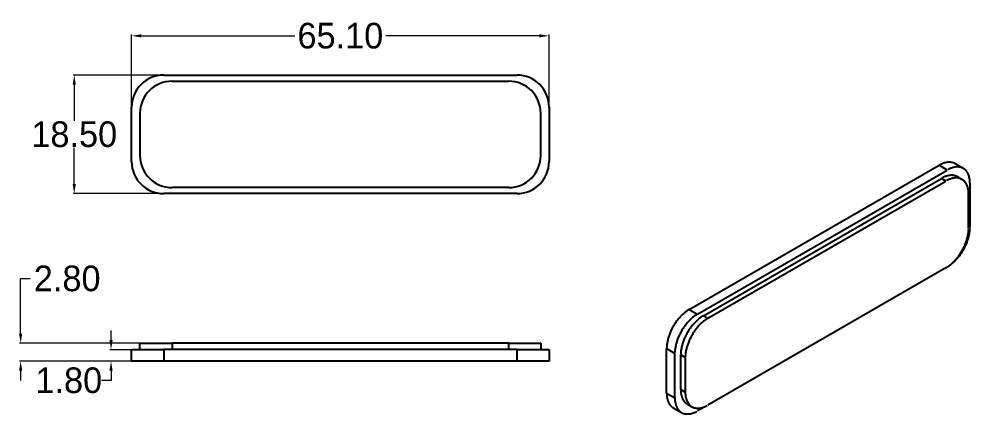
# Model space of a CAD drawing. Extents: x 129 to 859, y 362 to 693.
# Drawn here: x 128.9 to 277.2, y 613.9 to 675.5 of the extents above; entities that cross this region are included whole.
import ezdxf

# ---------------------------------------------------------------- set-up
doc = ezdxf.new("R2010")
doc.units = 0
doc.header["$MEASUREMENT"] = 0
doc.layers.add('14', color=7, linetype='Continuous')
doc.dimstyles.get("Standard").update_dxf_attribs({"dimtxt": 0.18, "dimasz": 0.18, "dimexe": 0.18, "dimexo": 0.0625, "dimgap": 0.09, "dimtad": 0, "dimtih": 1, "dimtoh": 1, "dimdec": 4, "dimzin": 0, "dimdsep": 46, "dimtxsty": 'Standard', "dimcen": 0.09, "dimadec": 0, "dimazin": 0, "dimtfac": 1, "dimtdec": 4, "dimtofl": 0, "dimtmove": 0, "dimatfit": 3, "dimfxl": 0, "dimtolj": 1, "dimtzin": 0, "dimarcsym": 0})

# ---------------------------------------------------------------- blocks, each defined once
blk = doc.blocks.new('*D30')
at = {"color": 0, "linetype": 'Continuous', "lineweight": 0}
for p, q in [((146.49, 661.85), (146.49, 673.1)), ((147.99, 672.92), (171.95, 672.92)), ((210.09, 672.92), (186.13, 672.92)), ((211.59, 657.6), (211.59, 673.1))]:
    blk.add_line(p, q, dxfattribs=at)
for points in [[(147.99, 673.17), (147.99, 672.67), (146.49, 672.92)], [(210.09, 673.17), (210.09, 672.67), (211.59, 672.92)]]:
    blk.add_solid(points, dxfattribs=at)
at = {"layer": 'Defpoints', "color": 0, "linetype": 'Continuous', "lineweight": 0}
for p in [(211.59, 672.92), (146.49, 661.79), (211.59, 657.54)]:
    blk.add_point(p, dxfattribs=at)
at = {"color": 0, "linetype": 'Continuous', "lineweight": 0, "insert": (179.04, 672.92), "char_height": 4, "attachment_point": 5}
blk.add_mtext('\\A1;65.10', dxfattribs=at)
blk = doc.blocks.new('*D31')
at = {"color": 0, "linetype": 'Continuous', "lineweight": 0}
for p, q in [((151.43, 666.79), (137.36, 666.79)), ((137.54, 665.29), (137.54, 659.63)), ((137.54, 649.79), (137.54, 655.45)), ((151.43, 648.29), (137.36, 648.29))]:
    blk.add_line(p, q, dxfattribs=at)
for points in [[(137.29, 665.29), (137.79, 665.29), (137.54, 666.79)], [(137.29, 649.79), (137.79, 649.79), (137.54, 648.29)]]:
    blk.add_solid(points, dxfattribs=at)
at = {"layer": 'Defpoints', "color": 0, "linetype": 'Continuous', "lineweight": 0}
for p in [(151.49, 666.79), (137.54, 648.29), (151.49, 648.29)]:
    blk.add_point(p, dxfattribs=at)
at = {"color": 0, "linetype": 'Continuous', "lineweight": 0, "insert": (137.54, 657.54), "char_height": 4, "attachment_point": 5}
blk.add_mtext('\\A1;18.50', dxfattribs=at)
blk = doc.blocks.new('*D32')
at = {"color": 0, "linetype": 'Continuous', "lineweight": 0}
for p, q in [((143.28, 625.43), (143.28, 626.93)), ((146.43, 623.93), (143.1, 623.93)), ((146.43, 622.13), (143.1, 622.13)), ((143.28, 620.63), (143.28, 619.13)), ((143.28, 619.13), (141.78, 619.13))]:
    blk.add_line(p, q, dxfattribs=at)
for points in [[(143.03, 625.43), (143.53, 625.43), (143.28, 623.93)], [(143.03, 620.63), (143.53, 620.63), (143.28, 622.13)]]:
    blk.add_solid(points, dxfattribs=at)
at = {"layer": 'Defpoints', "color": 0, "linetype": 'Continuous', "lineweight": 0}
for p in [(143.28, 623.93), (146.49, 623.93), (146.49, 622.13)]:
    blk.add_point(p, dxfattribs=at)
at = {"color": 0, "linetype": 'Continuous', "lineweight": 0, "insert": (136.69, 619.13), "char_height": 4, "attachment_point": 5}
blk.add_mtext('\\A1;1.80', dxfattribs=at)
blk = doc.blocks.new('*D33')
at = {"color": 0, "linetype": 'Continuous', "lineweight": 0}
for p, q in [((129.18, 626.43), (129.18, 635.03)), ((129.18, 635.03), (130.68, 635.03)), ((178.98, 624.93), (129, 624.93)), ((178.98, 622.13), (129, 622.13)), ((129.18, 620.63), (129.18, 619.13))]:
    blk.add_line(p, q, dxfattribs=at)
for points in [[(128.93, 626.43), (129.43, 626.43), (129.18, 624.93)], [(128.93, 620.63), (129.43, 620.63), (129.18, 622.13)]]:
    blk.add_solid(points, dxfattribs=at)
at = {"layer": 'Defpoints', "color": 0, "linetype": 'Continuous', "lineweight": 0}
for p in [(179.04, 624.93), (129.18, 622.13), (179.04, 622.13)]:
    blk.add_point(p, dxfattribs=at)
at = {"color": 0, "linetype": 'Continuous', "lineweight": 0, "insert": (136.44, 635.03), "char_height": 4, "attachment_point": 5}
blk.add_mtext('\\A1;2.80', dxfattribs=at)

msp = doc.modelspace()

# ---------------------------------------------------------------- linework, layer by layer
at = {"layer": '14', "color": 252, "linetype": 'Continuous'}
for p, q in [((151.493, 666.788), (206.593, 666.788)), ((152.793, 665.838), (205.293, 665.838)), ((146.493, 653.288), (146.493, 661.788)), ((211.593, 661.788), (211.593, 653.288)), ((147.793, 660.838), (147.793, 654.238)), ((210.293, 654.238), (210.293, 660.838)), ((233.465, 630.214), (272.427, 652.708)), ((273.699, 651.973), (272.427, 652.708)), ((276.199, 652.221), (274.927, 652.956)), ((234.738, 629.479), (273.699, 651.973)), ((235.657, 629.234), (272.78, 650.667)), ((236.364, 628.826), (273.487, 650.259)), ((273.487, 650.259), (272.78, 650.667)), ((275.987, 650.506), (275.28, 650.914)), ((277.235, 649.932), (277.235, 642.992)), ((206.593, 648.288), (151.493, 648.288)), ((205.293, 649.238), (152.793, 649.238)), ((277.023, 642.828), (277.023, 648.217)), ((273.487, 636.705), (236.364, 615.272)), ((233.465, 630.214), (234.738, 629.479)), ((235.657, 629.234), (236.364, 628.826)), ((147.793, 623.934), (147.793, 624.934)), ((147.793, 624.934), (152.793, 624.934)), ((152.793, 624.934), (152.793, 623.934)), ((205.293, 624.934), (152.793, 624.934)), ((205.293, 623.934), (205.293, 624.934)), ((205.293, 624.934), (210.293, 624.934)), ((210.293, 624.934), (210.293, 623.934)), ((146.493, 622.134), (146.493, 623.934)), ((146.493, 623.934), (151.493, 623.934)), ((151.493, 623.934), (151.493, 622.134)), ((206.593, 623.934), (151.493, 623.934)), ((206.593, 622.134), (206.593, 623.934)), ((206.593, 623.934), (211.593, 623.934)), ((211.593, 623.934), (211.593, 622.134)), ((231.202, 623.355), (229.929, 624.09)), ((229.929, 617.15), (229.929, 624.09)), ((231.202, 616.415), (231.202, 623.355)), ((232.829, 622.702), (232.122, 623.11)), ((232.122, 617.721), (232.122, 623.11)), ((151.493, 622.134), (146.493, 622.134)), ((206.593, 622.134), (151.493, 622.134)), ((211.593, 622.134), (206.593, 622.134)), ((232.829, 622.702), (232.829, 617.313)), ((229.929, 617.15), (231.202, 616.415)), ((232.122, 617.721), (232.829, 617.313)), ((230.965, 614.861), (232.238, 614.126)), ((233.157, 615.432), (233.864, 615.024)), ((235.866, 615.025), (234.738, 614.374))]:
    msp.add_line(p, q, dxfattribs=at)
for points in [[(274.927, 652.956, 0), (274.887, 652.978, 0), (274.847, 652.999, 0), (274.806, 653.019, 0), (274.765, 653.038, 0), (274.723, 653.056, 0), (274.68, 653.072, 0), (274.637, 653.088, 0), (274.594, 653.102, 0), (274.549, 653.116, 0), (274.505, 653.128, 0), (274.46, 653.139, 0), (274.414, 653.149, 0), (274.368, 653.158, 0), (274.321, 653.166, 0), (274.274, 653.173, 0), (274.226, 653.179, 0), (274.178, 653.183, 0), (274.13, 653.186, 0), (274.081, 653.189, 0), (274.032, 653.19, 0), (273.982, 653.19, 0), (273.932, 653.189, 0), (273.882, 653.186, 0), (273.831, 653.183, 0), (273.78, 653.178, 0), (273.728, 653.173, 0), (273.676, 653.166, 0), (273.624, 653.158, 0), (273.572, 653.149, 0), (273.519, 653.139, 0), (273.466, 653.128, 0), (273.413, 653.115, 0), (273.36, 653.102, 0), (273.306, 653.087, 0), (273.252, 653.072, 0), (273.198, 653.055, 0), (273.144, 653.037, 0), (273.089, 653.018, 0), (273.034, 652.998, 0), (272.98, 652.977, 0), (272.925, 652.955, 0), (272.87, 652.932, 0), (272.815, 652.907, 0), (272.759, 652.882, 0), (272.704, 652.856, 0), (272.649, 652.828, 0), (272.593, 652.8, 0), (272.538, 652.77, 0), (272.482, 652.74, 0)], [(275.28, 650.914, 0), (275.241, 650.937, 0), (275.2, 650.958, 0), (275.16, 650.978, 0), (275.118, 650.997, 0), (275.076, 651.014, 0), (275.034, 651.031, 0), (274.991, 651.047, 0), (274.947, 651.061, 0), (274.903, 651.075, 0), (274.858, 651.087, 0), (274.813, 651.098, 0), (274.767, 651.108, 0), (274.721, 651.117, 0), (274.675, 651.125, 0), (274.627, 651.132, 0), (274.58, 651.137, 0), (274.532, 651.142, 0), (274.483, 651.145, 0), (274.435, 651.147, 0), (274.385, 651.149, 0), (274.336, 651.149, 0), (274.286, 651.147, 0), (274.235, 651.145, 0), (274.184, 651.142, 0), (274.133, 651.137, 0), (274.082, 651.132, 0), (274.03, 651.125, 0), (273.978, 651.117, 0), (273.925, 651.108, 0), (273.873, 651.098, 0), (273.82, 651.087, 0), (273.767, 651.074, 0), (273.713, 651.061, 0), (273.659, 651.046, 0), (273.606, 651.031, 0), (273.551, 651.014, 0), (273.497, 650.996, 0), (273.443, 650.977, 0), (273.388, 650.957, 0), (273.333, 650.936, 0), (273.278, 650.914, 0), (273.223, 650.89, 0), (273.168, 650.866, 0), (273.113, 650.841, 0), (273.058, 650.814, 0), (273.002, 650.787, 0), (272.947, 650.758, 0), (272.891, 650.729, 0), (272.836, 650.698, 0)], [(277.235, 649.932, 0), (277.233, 650.059, 0), (277.228, 650.184, 0), (277.219, 650.307, 0), (277.207, 650.428, 0), (277.191, 650.545, 0), (277.172, 650.661, 0), (277.15, 650.773, 0), (277.124, 650.883, 0), (277.095, 650.99, 0), (277.062, 651.094, 0), (277.026, 651.194, 0), (276.987, 651.291, 0), (276.944, 651.385, 0), (276.898, 651.476, 0), (276.85, 651.563, 0), (276.798, 651.646, 0), (276.743, 651.726, 0), (276.685, 651.802, 0), (276.624, 651.874, 0), (276.56, 651.942, 0), (276.493, 652.006, 0), (276.424, 652.066, 0), (276.351, 652.122, 0), (276.277, 652.173, 0), (276.199, 652.221, 0), (276.12, 652.264, 0), (276.037, 652.303, 0), (275.953, 652.337, 0), (275.866, 652.368, 0), (275.778, 652.393, 0), (275.687, 652.415, 0), (275.594, 652.431, 0), (275.499, 652.444, 0), (275.403, 652.452, 0), (275.304, 652.455, 0), (275.205, 652.454, 0), (275.104, 652.448, 0), (275.001, 652.438, 0), (274.897, 652.423, 0), (274.792, 652.404, 0), (274.686, 652.381, 0), (274.579, 652.353, 0), (274.471, 652.32, 0), (274.362, 652.283, 0), (274.252, 652.242, 0), (274.143, 652.197, 0), (274.032, 652.147, 0), (273.921, 652.093, 0), (273.81, 652.035, 0)], [(277.023, 648.217, 0), (277.021, 648.345, 0), (277.016, 648.47, 0), (277.007, 648.592, 0), (276.995, 648.713, 0), (276.979, 648.831, 0), (276.96, 648.946, 0), (276.938, 649.059, 0), (276.912, 649.168, 0), (276.882, 649.275, 0), (276.85, 649.379, 0), (276.814, 649.48, 0), (276.775, 649.577, 0), (276.732, 649.671, 0), (276.686, 649.761, 0), (276.637, 649.848, 0), (276.585, 649.932, 0), (276.53, 650.011, 0), (276.472, 650.087, 0), (276.411, 650.159, 0), (276.348, 650.227, 0), (276.281, 650.291, 0), (276.211, 650.351, 0), (276.139, 650.407, 0), (276.065, 650.459, 0), (275.987, 650.506, 0), (275.908, 650.549, 0), (275.825, 650.588, 0), (275.741, 650.623, 0), (275.654, 650.653, 0), (275.565, 650.679, 0), (275.475, 650.7, 0), (275.382, 650.717, 0), (275.287, 650.729, 0), (275.191, 650.737, 0), (275.092, 650.74, 0), (274.993, 650.739, 0), (274.891, 650.733, 0), (274.789, 650.723, 0), (274.685, 650.709, 0), (274.58, 650.69, 0), (274.474, 650.666, 0), (274.367, 650.638, 0), (274.259, 650.606, 0), (274.15, 650.569, 0), (274.04, 650.528, 0), (273.93, 650.482, 0), (273.82, 650.433, 0), (273.709, 650.379, 0), (273.598, 650.321, 0)], [(273.487, 636.705, 0), (273.598, 636.771, 0), (273.709, 636.841, 0), (273.82, 636.915, 0), (273.93, 636.993, 0), (274.04, 637.074, 0), (274.15, 637.16, 0), (274.259, 637.248, 0), (274.367, 637.341, 0), (274.474, 637.436, 0), (274.58, 637.535, 0), (274.685, 637.638, 0), (274.789, 637.743, 0), (274.891, 637.851, 0), (274.993, 637.962, 0), (275.092, 638.076, 0), (275.191, 638.193, 0), (275.287, 638.312, 0), (275.382, 638.434, 0), (275.475, 638.558, 0), (275.565, 638.684, 0), (275.654, 638.813, 0), (275.741, 638.943, 0), (275.825, 639.075, 0), (275.908, 639.209, 0), (275.987, 639.344, 0), (276.065, 639.481, 0), (276.139, 639.619, 0), (276.211, 639.758, 0), (276.281, 639.898, 0), (276.348, 640.039, 0), (276.411, 640.181, 0), (276.472, 640.323, 0), (276.53, 640.466, 0), (276.585, 640.609, 0), (276.637, 640.753, 0), (276.686, 640.896, 0), (276.732, 641.039, 0), (276.775, 641.182, 0), (276.814, 641.325, 0), (276.85, 641.467, 0), (276.882, 641.608, 0), (276.912, 641.749, 0), (276.938, 641.889, 0), (276.96, 642.027, 0), (276.979, 642.165, 0), (276.995, 642.301, 0), (277.007, 642.435, 0), (277.016, 642.568, 0), (277.021, 642.699, 0)], [(274.174, 637.179, 0), (274.275, 637.255, 0), (274.375, 637.333, 0), (274.474, 637.415, 0), (274.573, 637.499, 0), (274.671, 637.586, 0), (274.768, 637.676, 0), (274.864, 637.769, 0), (274.96, 637.864, 0), (275.054, 637.962, 0), (275.147, 638.062, 0), (275.239, 638.165, 0), (275.33, 638.27, 0), (275.42, 638.377, 0), (275.508, 638.486, 0), (275.594, 638.598, 0), (275.679, 638.711, 0), (275.762, 638.826, 0), (275.844, 638.943, 0), (275.924, 639.061, 0), (276.002, 639.182, 0), (276.078, 639.303, 0), (276.152, 639.426, 0), (276.224, 639.55, 0), (276.294, 639.676, 0), (276.362, 639.802, 0), (276.428, 639.929, 0), (276.491, 640.057, 0), (276.552, 640.186, 0), (276.611, 640.316, 0), (276.668, 640.446, 0), (276.721, 640.576, 0), (276.773, 640.707, 0), (276.822, 640.838, 0), (276.868, 640.969, 0), (276.912, 641.1, 0), (276.953, 641.231, 0), (276.991, 641.362, 0), (277.027, 641.492, 0), (277.06, 641.622, 0), (277.09, 641.752, 0), (277.117, 641.88, 0), (277.142, 642.008, 0), (277.164, 642.135, 0), (277.183, 642.261, 0), (277.199, 642.386, 0), (277.212, 642.51, 0), (277.222, 642.633, 0), (277.229, 642.754, 0), (277.233, 642.874, 0)], [(233.465, 630.214, 0), (233.354, 630.147, 0), (233.243, 630.077, 0), (233.132, 630.003, 0), (233.022, 629.926, 0), (232.912, 629.844, 0), (232.803, 629.759, 0), (232.694, 629.67, 0), (232.586, 629.578, 0), (232.479, 629.482, 0), (232.372, 629.383, 0), (232.267, 629.281, 0), (232.164, 629.175, 0), (232.061, 629.067, 0), (231.96, 628.956, 0), (231.86, 628.842, 0), (231.762, 628.725, 0), (231.665, 628.606, 0), (231.571, 628.484, 0), (231.478, 628.36, 0), (231.387, 628.234, 0), (231.298, 628.106, 0), (231.211, 627.976, 0), (231.127, 627.844, 0), (231.045, 627.71, 0), (230.965, 627.574, 0), (230.888, 627.438, 0), (230.813, 627.3, 0), (230.741, 627.161, 0), (230.671, 627.02, 0), (230.605, 626.879, 0), (230.541, 626.738, 0), (230.48, 626.595, 0), (230.422, 626.452, 0), (230.367, 626.309, 0), (230.315, 626.166, 0), (230.266, 626.022, 0), (230.22, 625.879, 0), (230.178, 625.736, 0), (230.139, 625.593, 0), (230.103, 625.451, 0), (230.07, 625.31, 0), (230.041, 625.169, 0), (230.015, 625.03, 0), (229.992, 624.891, 0), (229.973, 624.754, 0), (229.957, 624.618, 0), (229.945, 624.483, 0), (229.936, 624.35, 0), (229.931, 624.219, 0)], [(234.738, 629.479, 0), (234.627, 629.413, 0), (234.516, 629.343, 0), (234.405, 629.269, 0), (234.295, 629.191, 0), (234.185, 629.109, 0), (234.075, 629.024, 0), (233.967, 628.935, 0), (233.859, 628.843, 0), (233.751, 628.747, 0), (233.645, 628.648, 0), (233.54, 628.546, 0), (233.436, 628.441, 0), (233.334, 628.332, 0), (233.232, 628.221, 0), (233.133, 628.107, 0), (233.035, 627.99, 0), (232.938, 627.871, 0), (232.843, 627.749, 0), (232.751, 627.625, 0), (232.66, 627.499, 0), (232.571, 627.371, 0), (232.484, 627.241, 0), (232.4, 627.109, 0), (232.318, 626.975, 0), (232.238, 626.84, 0), (232.161, 626.703, 0), (232.086, 626.565, 0), (232.014, 626.426, 0), (231.944, 626.286, 0), (231.878, 626.144, 0), (231.814, 626.003, 0), (231.753, 625.86, 0), (231.695, 625.717, 0), (231.64, 625.574, 0), (231.588, 625.431, 0), (231.539, 625.288, 0), (231.493, 625.144, 0), (231.451, 625.001, 0), (231.411, 624.859, 0), (231.375, 624.716, 0), (231.343, 624.575, 0), (231.313, 624.434, 0), (231.287, 624.295, 0), (231.265, 624.156, 0), (231.246, 624.019, 0), (231.23, 623.883, 0), (231.218, 623.748, 0), (231.209, 623.615, 0), (231.204, 623.484, 0)], [(235.657, 629.234, 0), (235.546, 629.168, 0), (235.435, 629.098, 0), (235.324, 629.024, 0), (235.214, 628.946, 0), (235.104, 628.864, 0), (234.995, 628.779, 0), (234.886, 628.69, 0), (234.778, 628.598, 0), (234.671, 628.502, 0), (234.565, 628.403, 0), (234.459, 628.301, 0), (234.356, 628.196, 0), (234.253, 628.087, 0), (234.152, 627.976, 0), (234.052, 627.862, 0), (233.954, 627.745, 0), (233.857, 627.626, 0), (233.763, 627.505, 0), (233.67, 627.38, 0), (233.579, 627.254, 0), (233.49, 627.126, 0), (233.403, 626.996, 0), (233.319, 626.864, 0), (233.237, 626.73, 0), (233.157, 626.595, 0), (233.08, 626.458, 0), (233.005, 626.32, 0), (232.933, 626.181, 0), (232.863, 626.041, 0), (232.797, 625.9, 0), (232.733, 625.758, 0), (232.672, 625.615, 0), (232.614, 625.472, 0), (232.559, 625.329, 0), (232.507, 625.186, 0), (232.458, 625.043, 0), (232.412, 624.899, 0), (232.37, 624.756, 0), (232.331, 624.614, 0), (232.295, 624.472, 0), (232.262, 624.33, 0), (232.233, 624.189, 0), (232.207, 624.05, 0), (232.184, 623.911, 0), (232.165, 623.774, 0), (232.149, 623.638, 0), (232.137, 623.503, 0), (232.128, 623.37, 0), (232.123, 623.239, 0)], [(236.364, 628.826, 0), (236.253, 628.759, 0), (236.142, 628.689, 0), (236.031, 628.615, 0), (235.921, 628.538, 0), (235.811, 628.456, 0), (235.702, 628.371, 0), (235.593, 628.282, 0), (235.485, 628.19, 0), (235.378, 628.094, 0), (235.272, 627.995, 0), (235.167, 627.893, 0), (235.063, 627.787, 0), (234.96, 627.679, 0), (234.859, 627.568, 0), (234.759, 627.454, 0), (234.661, 627.337, 0), (234.564, 627.218, 0), (234.47, 627.096, 0), (234.377, 626.972, 0), (234.286, 626.846, 0), (234.197, 626.718, 0), (234.111, 626.588, 0), (234.026, 626.455, 0), (233.944, 626.322, 0), (233.864, 626.186, 0), (233.787, 626.05, 0), (233.712, 625.912, 0), (233.64, 625.773, 0), (233.571, 625.632, 0), (233.504, 625.491, 0), (233.44, 625.349, 0), (233.379, 625.207, 0), (233.321, 625.064, 0), (233.266, 624.921, 0), (233.214, 624.778, 0), (233.165, 624.634, 0), (233.119, 624.491, 0), (233.077, 624.348, 0), (233.038, 624.205, 0), (233.002, 624.063, 0), (232.969, 623.922, 0), (232.94, 623.781, 0), (232.914, 623.642, 0), (232.891, 623.503, 0), (232.872, 623.366, 0), (232.857, 623.23, 0), (232.844, 623.095, 0), (232.836, 622.962, 0), (232.83, 622.831, 0)], [(229.929, 617.15, 0), (229.93, 617.086, 0), (229.931, 617.022, 0), (229.933, 616.96, 0), (229.936, 616.897, 0), (229.94, 616.836, 0), (229.945, 616.774, 0), (229.951, 616.714, 0), (229.957, 616.654, 0), (229.965, 616.595, 0), (229.973, 616.536, 0), (229.982, 616.478, 0), (229.992, 616.421, 0), (230.003, 616.364, 0), (230.015, 616.308, 0), (230.027, 616.253, 0), (230.041, 616.198, 0), (230.055, 616.145, 0), (230.07, 616.092, 0), (230.086, 616.039, 0), (230.103, 615.988, 0), (230.12, 615.937, 0), (230.139, 615.887, 0), (230.158, 615.838, 0), (230.178, 615.79, 0), (230.199, 615.743, 0), (230.22, 615.696, 0), (230.243, 615.65, 0), (230.266, 615.606, 0), (230.29, 615.562, 0), (230.315, 615.519, 0), (230.34, 615.477, 0), (230.367, 615.435, 0), (230.394, 615.395, 0), (230.422, 615.356, 0), (230.45, 615.317, 0), (230.48, 615.28, 0), (230.51, 615.243, 0), (230.541, 615.208, 0), (230.572, 615.173, 0), (230.605, 615.14, 0), (230.638, 615.107, 0), (230.671, 615.076, 0), (230.706, 615.045, 0), (230.741, 615.016, 0), (230.777, 614.987, 0), (230.813, 614.96, 0), (230.85, 614.934, 0), (230.888, 614.908, 0), (230.926, 614.884, 0)], [(232.122, 617.721, 0), (232.122, 617.657, 0), (232.123, 617.594, 0), (232.125, 617.531, 0), (232.128, 617.469, 0), (232.132, 617.407, 0), (232.137, 617.346, 0), (232.143, 617.286, 0), (232.149, 617.226, 0), (232.157, 617.166, 0), (232.165, 617.108, 0), (232.174, 617.05, 0), (232.184, 616.992, 0), (232.195, 616.936, 0), (232.207, 616.88, 0), (232.219, 616.825, 0), (232.233, 616.77, 0), (232.247, 616.716, 0), (232.262, 616.663, 0), (232.278, 616.611, 0), (232.295, 616.56, 0), (232.312, 616.509, 0), (232.331, 616.459, 0), (232.35, 616.41, 0), (232.37, 616.362, 0), (232.391, 616.314, 0), (232.412, 616.268, 0), (232.435, 616.222, 0), (232.458, 616.177, 0), (232.482, 616.133, 0), (232.507, 616.09, 0), (232.532, 616.048, 0), (232.559, 616.007, 0), (232.586, 615.967, 0), (232.614, 615.927, 0), (232.643, 615.889, 0), (232.672, 615.851, 0), (232.702, 615.815, 0), (232.733, 615.779, 0), (232.764, 615.745, 0), (232.797, 615.711, 0), (232.83, 615.679, 0), (232.863, 615.647, 0), (232.898, 615.617, 0), (232.933, 615.587, 0), (232.969, 615.559, 0), (233.005, 615.531, 0), (233.042, 615.505, 0), (233.08, 615.48, 0), (233.118, 615.456, 0)], [(232.829, 617.313, 0), (232.83, 617.186, 0), (232.836, 617.061, 0), (232.844, 616.938, 0), (232.857, 616.817, 0), (232.872, 616.699, 0), (232.891, 616.584, 0), (232.914, 616.472, 0), (232.94, 616.362, 0), (232.969, 616.255, 0), (233.002, 616.151, 0), (233.038, 616.051, 0), (233.077, 615.953, 0), (233.119, 615.859, 0), (233.165, 615.769, 0), (233.214, 615.682, 0), (233.266, 615.599, 0), (233.321, 615.519, 0), (233.379, 615.443, 0), (233.44, 615.371, 0), (233.504, 615.303, 0), (233.571, 615.239, 0), (233.64, 615.179, 0), (233.712, 615.123, 0), (233.787, 615.072, 0), (233.864, 615.024, 0), (233.944, 614.981, 0), (234.026, 614.942, 0), (234.111, 614.907, 0), (234.197, 614.877, 0), (234.286, 614.852, 0), (234.377, 614.83, 0), (234.47, 614.813, 0), (234.564, 614.801, 0), (234.661, 614.793, 0), (234.759, 614.79, 0), (234.859, 614.791, 0), (234.96, 614.797, 0), (235.063, 614.807, 0), (235.167, 614.822, 0), (235.272, 614.841, 0), (235.378, 614.864, 0), (235.485, 614.892, 0), (235.593, 614.925, 0), (235.702, 614.962, 0), (235.811, 615.003, 0), (235.921, 615.048, 0), (236.031, 615.098, 0), (236.142, 615.152, 0), (236.253, 615.21, 0)], [(231.202, 616.415, 0), (231.204, 616.288, 0), (231.209, 616.162, 0), (231.218, 616.04, 0), (231.23, 615.919, 0), (231.246, 615.801, 0), (231.265, 615.686, 0), (231.287, 615.573, 0), (231.313, 615.464, 0), (231.343, 615.357, 0), (231.375, 615.253, 0), (231.411, 615.153, 0), (231.451, 615.055, 0), (231.493, 614.961, 0), (231.539, 614.871, 0), (231.588, 614.784, 0), (231.64, 614.701, 0), (231.695, 614.621, 0), (231.753, 614.545, 0), (231.814, 614.473, 0), (231.878, 614.405, 0), (231.944, 614.341, 0), (232.014, 614.281, 0), (232.086, 614.225, 0), (232.161, 614.173, 0), (232.238, 614.126, 0), (232.318, 614.083, 0), (232.4, 614.044, 0), (232.484, 614.009, 0), (232.571, 613.979, 0), (232.66, 613.953, 0), (232.751, 613.932, 0), (232.843, 613.915, 0), (232.938, 613.903, 0), (233.035, 613.895, 0), (233.133, 613.892, 0), (233.232, 613.893, 0), (233.334, 613.899, 0), (233.436, 613.909, 0), (233.54, 613.923, 0), (233.645, 613.943, 0), (233.751, 613.966, 0), (233.859, 613.994, 0), (233.967, 614.027, 0), (234.075, 614.063, 0), (234.185, 614.104, 0), (234.295, 614.15, 0), (234.405, 614.2, 0), (234.516, 614.253, 0), (234.627, 614.311, 0)]]:
    msp.add_polyline3d(points, dxfattribs=at)
for centre, start, end in [((151.493, 661.788), 90, 180), ((206.593, 661.788), 0, 90), ((152.793, 660.838), 90, 180), ((205.293, 660.838), 0, 90), ((152.793, 654.238), 180, 270), ((205.293, 654.238), -90, 0), ((151.493, 653.288), 180, 270), ((206.593, 653.288), -90, 0)]:
    msp.add_arc(centre, 5, start, end, dxfattribs=at)

# ---------------------------------------------------------------- dimensions: what is measured, and where the dimension line sits
at = {"linetype": 'Continuous', "lineweight": 0}
dim = msp.add_linear_dim(base=(211.593, 672.92), p1=(146.493, 661.788), p2=(211.593, 657.538), dimstyle='Standard', override={"dimtxt": 4, "dimasz": 1.5, "dimdec": 2, "dimdsep": 0, "dimtdec": 2, "dimlwd": 0, "dimlwe": 0}, dxfattribs=at)
dim.commit()
dim.dimension.update_dxf_attribs({"geometry": '*D30', "text_midpoint": (179.043, 672.92)})
dim = msp.add_linear_dim(base=(137.541, 648.288), p1=(151.493, 666.788), p2=(151.493, 648.288), angle=90, dimstyle='Standard', override={"dimtxt": 4, "dimasz": 1.5, "dimdec": 2, "dimdsep": 0, "dimtdec": 2, "dimlwd": 0, "dimlwe": 0}, dxfattribs=at)
dim.commit()
dim.dimension.update_dxf_attribs({"geometry": '*D31', "text_midpoint": (137.541, 657.538)})
for base, p1, p2, picture, middle in [((129.178, 622.134), (179.043, 624.934), (179.043, 622.134), '*D33', (136.435, 635.031)), ((143.284, 623.934), (146.493, 622.134), (146.493, 623.934), '*D32', (136.694, 619.134))]:
    dim = msp.add_linear_dim(base=base, p1=p1, p2=p2, angle=90, dimstyle='Standard', override={"dimtxt": 4, "dimasz": 1.5, "dimdec": 2, "dimdsep": 0, "dimtdec": 2, "dimlwd": 0, "dimlwe": 0}, dxfattribs=at)
    dim.commit()
    dim.dimension.update_dxf_attribs({"geometry": picture, "text_midpoint": middle, "dimtype": 160})

doc.saveas('drawing.dxf')
